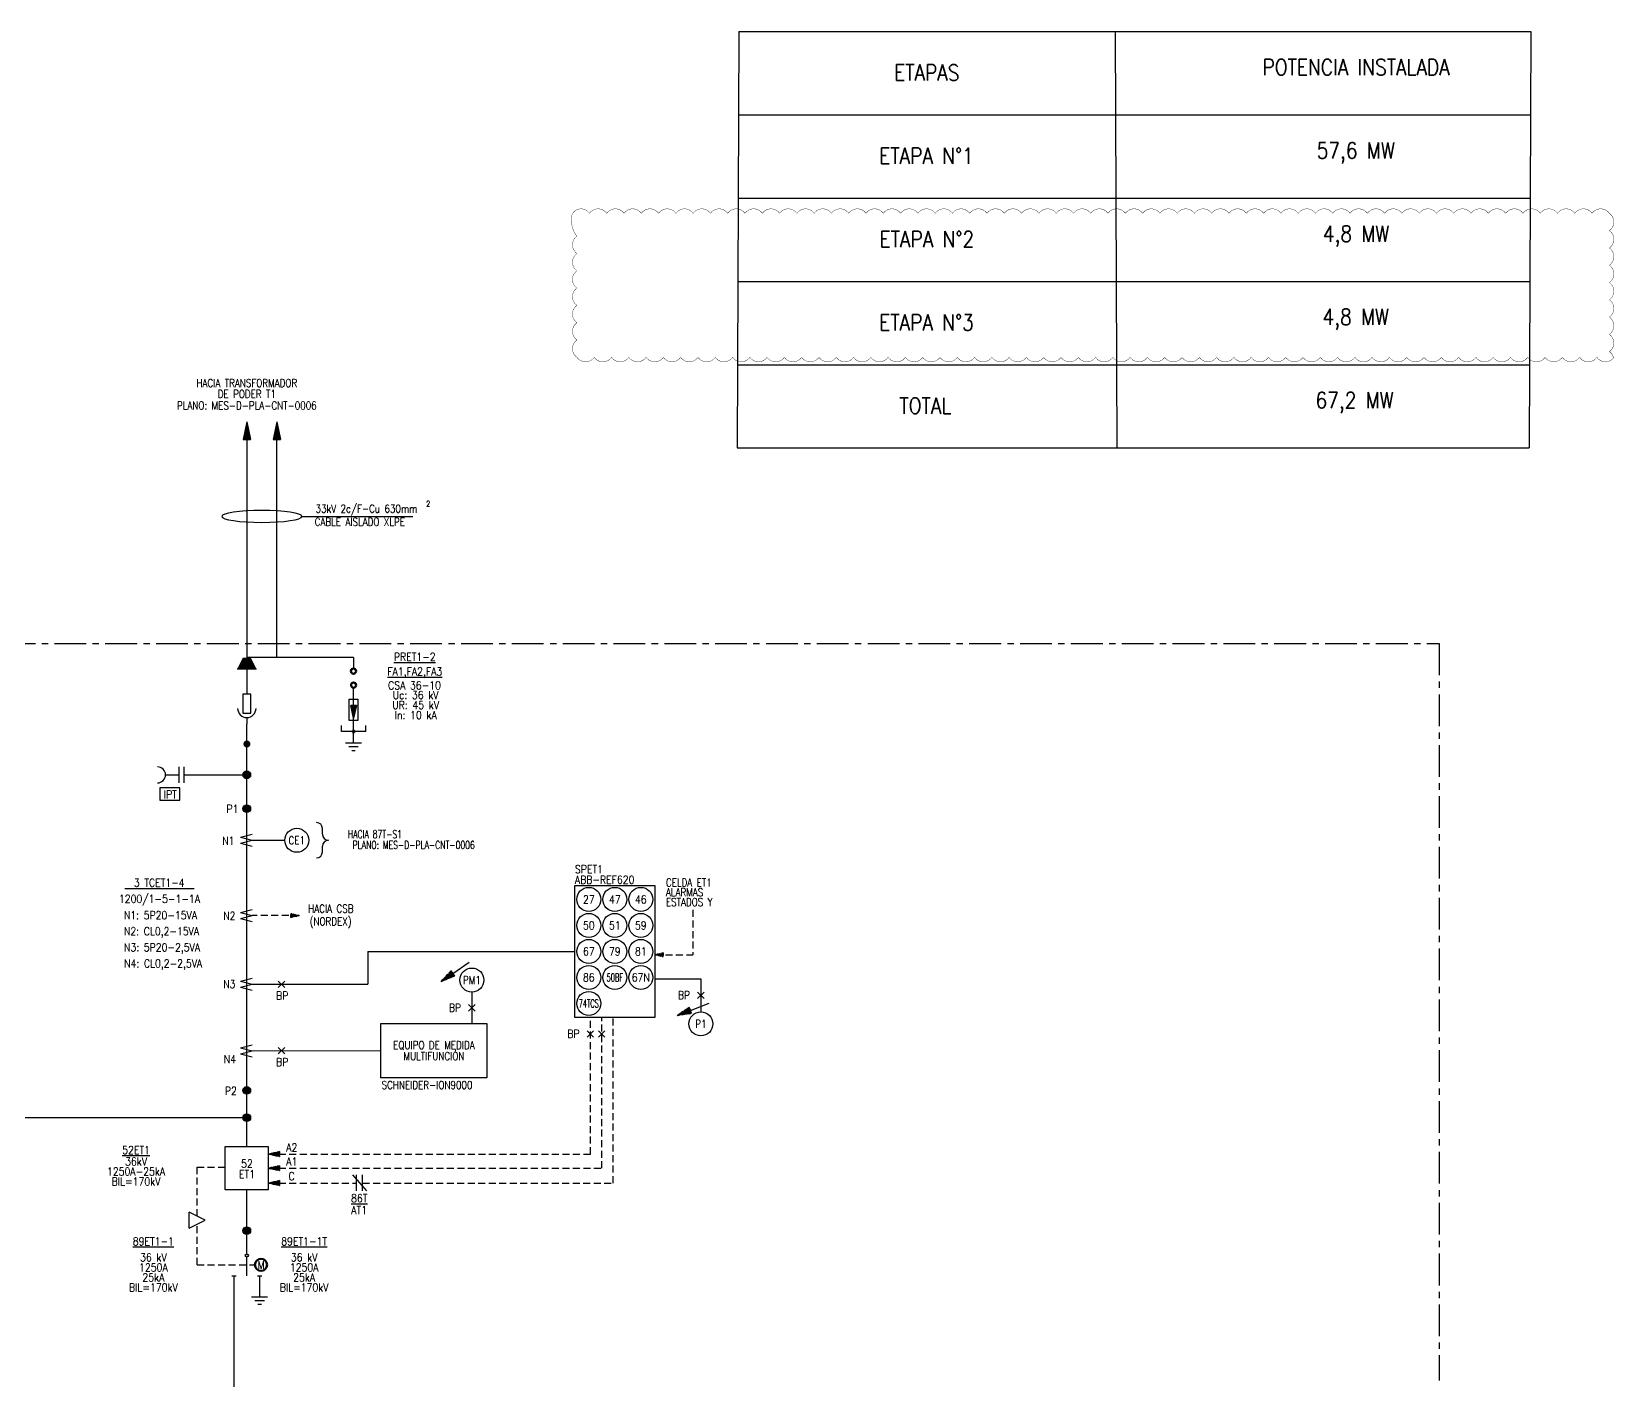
# Model space of a CAD drawing. Header units: millimetres. Extents: x 235400 to 236044, y 101874 to 102499.
# Drawn here: x 235648.7 to 236044.2, y 102162.5 to 102499.4 of the extents above; entities that cross this region are included whole.
import ezdxf
from ezdxf.enums import TextEntityAlignment as Align

# ---------------------------------------------------------------- set-up
doc = ezdxf.new("R2010")
doc.units = ezdxf.units.MM
doc.linetypes.add('CENTER', pattern=[50.8, 31.75, -6.35, 6.35, -6.35])
doc.linetypes.add('HIDDEN', pattern=[0.375, 0.25, -0.125])
for name, color, linetype in [('01-Formato', 4, 'Continuous'), ('02 TITULOS', 3, 'Continuous'), ('03 TEXTOS', 7, 'Continuous'), ('2', 2, 'Continuous'), ('Cable', 1, 'Continuous'), ('DATOS', 3, 'Continuous'), ('E-Nivel-066Kv', 52, 'Continuous'), ('EL-Simbolos', 3, 'Continuous'), ('SEÑAL', 1, 'HIDDEN'), ('T-Perímetros', 7, 'Continuous'), ('TEXTO 1', 1, 'Continuous')]:
    doc.layers.add(name, color=color, linetype=linetype)
doc.layers.add('E_TIP', color=3, linetype='Continuous', lineweight=35)
doc.layers.add('EL-Nivel-220Kv', color=84, linetype='Continuous', lineweight=60)
doc.styles.add('ROMANS', font='romans.shx', dxfattribs={"width": 0.8, "height": 2})

# ---------------------------------------------------------------- blocks, each defined once
blk = doc.blocks.new('Flecha')
blk.add_hatch(color=256).paths.add_polyline_path([(0, 1.66), (-0.36, 0), (0.36, 0)])
for p, q in [((0, 1.66), (-0.36, 0)), ((0, 1.66), (0.36, 0)), ((-0.36, 0), (0.36, 0))]:
    blk.add_line(p, q)
blk = doc.blocks.new('InterruptorUni')
blk.add_lwpolyline([(-7.67, -7.92), (7.33, -7.92), (7.33, 7.08), (-7.67, 7.08)], close=True)

msp = doc.modelspace()

# ---------------------------------------------------------------- hatches: boundary and pattern name
at = {"linetype": 'HIDDEN', "ltscale": 2.5}
for points in [[(235715.57, 102278.57), (235713.45, 102278.1), (235713.45, 102279.02)], [(235715.57, 102278.57), (235713.45, 102278.1), (235713.45, 102279.02)], [(235804.41, 102268.77), (235806.53, 102269.24), (235806.53, 102268.32)], [(235707.83, 102218.98), (235710.66, 102219.6), (235710.66, 102218.37)], [(235707.83, 102215.46), (235710.66, 102216.08), (235710.66, 102214.85)], [(235707.83, 102211.74), (235710.66, 102212.37), (235710.66, 102211.14)]]:
    msp.add_hatch(color=1, dxfattribs=at).paths.add_polyline_path(points)
at = {"layer": 'EL-Simbolos'}
h = msp.add_hatch(color=256, dxfattribs=at)
h.dxf.hatch_style = 1
h.paths.add_polyline_path([(235703.43, 102343.03), (235701.49, 102343.03), (235700.01, 102340.08), (235704.9, 102340.08)])
msp.add_hatch(color=256, dxfattribs=at).paths.add_polyline_path([(235729.14, 102327.85), (235729.84, 102331.05), (235728.45, 102331.05)])
h = msp.add_hatch(color=256, dxfattribs=at)
h.dxf.hatch_style = 1
edge = h.paths.add_edge_path()
edge.add_arc((235702.48, 102321.43), 0.886, -180, 180, ccw=False)
h = msp.add_hatch(color=256, dxfattribs=at)
h.dxf.hatch_style = 1
h.paths.add_polyline_path([(235701.5, 102313.72), (235703.42, 102313.72, -1)])
h.paths.add_polyline_path([(235703.42, 102313.72), (235701.5, 102313.72, -1)])
h = msp.add_hatch(color=256, dxfattribs=at)
h.dxf.hatch_style = 1
h.paths.add_polyline_path([(235701.5, 102305.26), (235703.42, 102305.26, -1)])
h.paths.add_polyline_path([(235703.42, 102305.26), (235701.5, 102305.26, -1)])
h = msp.add_hatch(color=256, dxfattribs=at)
h.dxf.hatch_style = 1
h.paths.add_polyline_path([(235701.5, 102234.89), (235703.42, 102234.89, -1)])
h.paths.add_polyline_path([(235703.42, 102234.89), (235701.5, 102234.89, -1)])
h = msp.add_hatch(color=256, dxfattribs=at)
h.dxf.hatch_style = 1
h.paths.add_polyline_path([(235701.5, 102228.09), (235703.42, 102228.09, -1)])
h.paths.add_polyline_path([(235703.42, 102228.09), (235701.5, 102228.09, -1)])
h = msp.add_hatch(color=256, dxfattribs=at)
h.dxf.hatch_style = 1
h.paths.add_polyline_path([(235701.5, 102199.86), (235703.42, 102199.86, -1)])
h.paths.add_polyline_path([(235703.42, 102199.86), (235701.5, 102199.86, -1)])
at = {"layer": 'SEÑAL', "linetype": 'HIDDEN', "ltscale": 2.5}
for points in [[(235750.99, 102262.1), (235754.34, 102263.46), (235753.47, 102264.73)], [(235809.98, 102253.62), (235813.56, 102254.16), (235813.01, 102255.59)]]:
    msp.add_hatch(color=1, dxfattribs=at).paths.add_polyline_path(points)

# ---------------------------------------------------------------- linework, layer by layer
at = {"color": 1, "linetype": 'HIDDEN', "ltscale": 2.5}
for points in [[(235715.57, 102278.57), (235713.45, 102278.1), (235713.45, 102279.02), (235715.57, 102278.57)], [(235713.45, 102278.1), (235715.57, 102278.57), (235713.45, 102279.02), (235713.45, 102278.1)], [(235715.57, 102278.57), (235713.45, 102278.1), (235713.45, 102279.02), (235715.57, 102278.57)], [(235713.45, 102278.1), (235715.57, 102278.57), (235713.45, 102279.02), (235713.45, 102278.1)], [(235804.41, 102268.77), (235806.53, 102269.24), (235806.53, 102268.32), (235804.41, 102268.77)], [(235806.53, 102269.24), (235804.41, 102268.77), (235806.53, 102268.32), (235806.53, 102269.24)], [(235707.83, 102218.98), (235710.66, 102219.6), (235710.66, 102218.37), (235707.83, 102218.98)], [(235710.66, 102219.6), (235707.83, 102218.98), (235710.66, 102218.37), (235710.66, 102219.6)], [(235707.83, 102215.46), (235710.66, 102216.08), (235710.66, 102214.85), (235707.83, 102215.46)], [(235710.66, 102216.08), (235707.83, 102215.46), (235710.66, 102214.85), (235710.66, 102216.08)], [(235707.83, 102211.74), (235710.66, 102212.37), (235710.66, 102211.14), (235707.83, 102211.74)], [(235710.66, 102212.37), (235707.83, 102211.74), (235710.66, 102211.14), (235710.66, 102212.37)]]:
    msp.add_lwpolyline(points, dxfattribs=at)
at = {"layer": '01-Formato'}
for p, q in [((235721.36, 102298.87), (235721.36, 102300.3)), ((235721.36, 102294.45), (235721.36, 102295.88))]:
    msp.add_line(p, q, dxfattribs=at)
for centre, start, end in [((235719.86, 102300.3), 0, 90), ((235722.86, 102298.87), 180, 270), ((235719.86, 102294.45), 270, 0), ((235722.86, 102295.88), 90, 180)]:
    msp.add_arc(centre, 1.5, start, end, dxfattribs=at)
at = {"layer": '02 TITULOS'}
msp.add_line((235672.01, 102285.35), (235689.32, 102285.35), dxfattribs=at)
at = {"layer": '2', "color": 6, "linetype": 'Continuous', "const_width": 0.09}
for points in [[(235826.94, 102453.99, 0.520567), (235822.62, 102453.99, 0.520567), (235818.3, 102453.99, 0.520567), (235813.98, 102453.99, 0.520567), (235809.66, 102453.99, 0.520567), (235805.35, 102453.99, 0.520567), (235801.03, 102453.99, 0.520567), (235796.71, 102453.99, 0.520567), (235792.39, 102453.99, 0.520567), (235788.07, 102453.99, 0.876496), (235783.6, 102451.82)], [(235870.14, 102453.99, 0.520567), (235865.82, 102453.99, 0.520567), (235861.5, 102453.99, 0.520567), (235857.18, 102453.99, 0.520567), (235852.86, 102453.99, 0.520567), (235848.54, 102453.99, 0.520567), (235844.22, 102453.99, 0.520567), (235839.9, 102453.99, 0.520567), (235835.58, 102453.99, 0.520567), (235831.26, 102453.99, 0.520567), (235826.94, 102453.99)], [(235891.73, 102453.99, 0.520567), (235887.41, 102453.99, 0.520567), (235883.09, 102453.99, 0.520567), (235878.78, 102453.99, 0.520567), (235874.46, 102453.99, 0.520567), (235870.14, 102453.99)], [(235934.93, 102453.99, 0.520567), (235930.61, 102453.99, 0.520567), (235926.29, 102453.99, 0.520567), (235921.97, 102453.99, 0.520567), (235917.65, 102453.99, 0.520567), (235913.33, 102453.99, 0.520567), (235909.01, 102453.99, 0.520567), (235904.69, 102453.99, 0.520567), (235900.37, 102453.99, 0.520567), (235896.05, 102453.99, 0.520567), (235891.73, 102453.99)], [(235978.12, 102453.99, 0.520567), (235973.8, 102453.99, 0.520567), (235969.48, 102453.99, 0.520567), (235965.16, 102453.99, 0.520567), (235960.84, 102453.99, 0.520567), (235956.53, 102453.99, 0.520567), (235952.21, 102453.99, 0.520567), (235947.89, 102453.99, 0.520567), (235943.57, 102453.99, 0.520567), (235939.25, 102453.99, 0.520567), (235934.93, 102453.99)], [(236004.04, 102453.99, 0.520567), (235999.72, 102453.99, 0.520567), (235995.4, 102453.99, 0.520567), (235991.08, 102453.99, 0.520567), (235986.76, 102453.99, 0.520567), (235982.44, 102453.99, 0.520567), (235978.12, 102453.99, 0.520567), (235973.8, 102453.99, 0.520567), (235969.48, 102453.99, 0.520567), (235965.16, 102453.99, 0.520567), (235960.84, 102453.99)], [(236029.96, 102453.99, 0.520567), (236025.64, 102453.99, 0.520567), (236021.32, 102453.99, 0.520567), (236017, 102453.99, 0.520567), (236012.68, 102453.99, 0.520567), (236008.36, 102453.99, 0.520567), (236004.04, 102453.99, 0.520567), (235999.72, 102453.99, 0.520567), (235995.4, 102453.99, 0.520567), (235991.08, 102453.99, 0.520567), (235986.76, 102453.99)], [(236042.91, 102453.99, 0.520567), (236038.59, 102453.99, 0.520567), (236034.27, 102453.99, 0.520567), (236029.96, 102453.99)], [(236043.97, 102417.85, 0.187214), (236042.91, 102419.44, 0.520567), (236042.91, 102423.75, 0.520567), (236042.91, 102428.07, 0.520567), (236042.91, 102432.39, 0.520567), (236042.91, 102436.71, 0.520567), (236042.91, 102441.03, 0.520567), (236042.91, 102445.35, 0.520567), (236042.91, 102449.67, 0.520567), (236042.91, 102453.99)], [(235783.6, 102451.82, 0.161941), (235784.95, 102448.27, 0.520567), (235784.95, 102443.95, 0.520567), (235784.95, 102439.63, 0.520567), (235784.95, 102435.31, 0.520567), (235784.95, 102430.99, 0.520567), (235784.95, 102426.67, 0.520567), (235784.95, 102422.35, 0.520567), (235784.95, 102418.03)], [(235784.95, 102418.03, 0.520567), (235789.27, 102418.03, 0.520567), (235793.59, 102418.03, 0.520567), (235797.91, 102418.03, 0.520567), (235802.23, 102418.03)], [(235802.23, 102418.03, 0.520567), (235806.54, 102418.03, 0.520567), (235810.86, 102418.03, 0.520567), (235815.18, 102418.03, 0.520567), (235819.5, 102418.03, 0.520567), (235823.82, 102418.03, 0.520567), (235828.14, 102418.03, 0.520567), (235832.46, 102418.03, 0.520567), (235836.78, 102418.03, 0.520567), (235841.1, 102418.03, 0.520567), (235845.42, 102418.03)], [(235828.14, 102418.03, 0.520567), (235832.46, 102418.03, 0.520567), (235836.78, 102418.03, 0.520567), (235841.1, 102418.03, 0.520567), (235845.42, 102418.03, 0.520567), (235849.74, 102418.03, 0.520567), (235854.06, 102418.03, 0.520567), (235858.38, 102418.03, 0.520567), (235862.7, 102418.03, 0.520567), (235867.02, 102418.03, 0.520567), (235871.34, 102418.03)], [(235854.06, 102418.03, 0.520567), (235858.38, 102418.03, 0.520567), (235862.7, 102418.03, 0.520567), (235867.02, 102418.03, 0.520567), (235871.34, 102418.03, 0.520567), (235875.66, 102418.03, 0.520567), (235879.97, 102418.03, 0.520567), (235884.29, 102418.03, 0.520567), (235888.61, 102418.03, 0.520567), (235892.93, 102418.03, 0.520567), (235897.25, 102418.03)], [(235897.25, 102418.03, 0.520567), (235901.57, 102418.03, 0.520567), (235905.89, 102418.03, 0.520567), (235910.21, 102418.03, 0.520567), (235914.53, 102418.03, 0.520567), (235918.85, 102418.03, 0.520567), (235923.17, 102418.03, 0.520567), (235927.49, 102418.03, 0.520567), (235931.81, 102418.03, 0.520567), (235936.13, 102418.03, 0.520567), (235940.45, 102418.03)], [(235940.45, 102418.03, 0.520567), (235944.77, 102418.03, 0.520567), (235949.09, 102418.03, 0.520567), (235953.4, 102418.03, 0.520567), (235957.72, 102418.03, 0.520567), (235962.04, 102418.03)], [(235962.04, 102418.03, 0.520567), (235966.36, 102418.03, 0.520567), (235970.68, 102418.03, 0.520567), (235975, 102418.03, 0.520567), (235979.32, 102418.03, 0.520567), (235983.64, 102418.03, 0.520567), (235987.96, 102418.03, 0.520567), (235992.28, 102418.03, 0.520567), (235996.6, 102418.03, 0.520567), (236000.92, 102418.03, 0.520567), (236005.24, 102418.03)], [(236005.24, 102418.03, 0.520567), (236009.56, 102418.03, 0.520567), (236013.88, 102418.03, 0.520567), (236018.2, 102418.03, 0.520567), (236022.52, 102418.03, 0.520567), (236026.84, 102418.03, 0.520567), (236031.15, 102418.03, 0.520567), (236035.47, 102418.03, 0.520567), (236039.79, 102418.03, 0.520567), (236044.11, 102418.03)]]:
    msp.add_lwpolyline(points, format="xyb", dxfattribs=at)
at = {"layer": 'Cable', "linetype": 'ByBlock'}
for p, q in [((235825.43, 102499.38), (235824.96, 102395.38)), ((235825.43, 102499.38), (236023.3, 102499.38)), ((235919.44, 102499.38), (235919.85, 102395.38)), ((236023.3, 102499.38), (236022.9, 102395.38)), ((235825.33, 102478.58), (236023.27, 102478.58)), ((235825.24, 102457.78), (236023.18, 102457.78)), ((235825.14, 102436.98), (236023.09, 102436.98)), ((235825.05, 102416.18), (236022.99, 102416.18)), ((235824.96, 102395.38), (236022.9, 102395.38)), ((235732.71, 102269.61), (235732.72, 102261.42)), ((235804.41, 102262.77), (235815.91, 102262.77)), ((235815.91, 102262.77), (235815.91, 102254.51)), ((235758.7, 102259.46), (235758.7, 102251.57))]:
    msp.add_line(p, q, dxfattribs=at)
at = {"layer": 'Cable'}
msp.add_line((235716.21, 102378.29), (235743.92, 102378.29), dxfattribs=at)
at = {"layer": 'Cable', "ltscale": 0.25}
for p, q in [((235703.8, 102297.37), (235711.94, 102297.37)), ((235732.71, 102269.61), (235784.41, 102269.61)), ((235703.8, 102261.39), (235732.72, 102261.42)), ((235703.8, 102244.8), (235735.96, 102244.82))]:
    msp.add_line(p, q, dxfattribs=at)
at = {"layer": 'Cable', "extrusion": (0, 0, -1)}
msp.add_ellipse((235706.21, 102378.29), major_axis=(10, 0), ratio=0.15, dxfattribs=at)
at = {"layer": 'E-Nivel-066Kv', "ltscale": 0.25}
for p, q in [((235702.46, 102397.6), (235702.46, 102333.88)), ((235729.1, 102343.07), (235729.1, 102340.29)), ((235702.46, 102220.83), (235702.46, 102326.42))]:
    msp.add_line(p, q, dxfattribs=at)
at = {"layer": 'E-Nivel-066Kv'}
for p, q in [((235709.96, 102343.04), (235709.96, 102397.49)), ((235729.1, 102343.07), (235702.46, 102343.04)), ((235709.96, 102343.04), (235702.46, 102343.04)), ((235729.14, 102332.65), (235729.14, 102335.49)), ((235729.14, 102327.32), (235729.14, 102332.65)), ((235729.14, 102321.64), (235729.14, 102327.32)), ((235624.84, 102228.09), (235702.46, 102228.09))]:
    msp.add_line(p, q, dxfattribs=at)
at = {"layer": 'E-Nivel-066Kv', "lineweight": 30}
for p, q in [((235702.46, 102194.05), (235702.46, 102210.08)), ((235702.46, 102188.53), (235702.46, 102193.26)), ((235699.26, 102150.6), (235699.26, 102188.53)), ((235705.66, 102188.53), (235705.66, 102183.27))]:
    msp.add_line(p, q, dxfattribs=at)
at = {"layer": 'E-Nivel-066Kv'}
for points in [[(235682.14, 102313.72), (235685.59, 102313.72)], [(235686.79, 102313.72), (235702.46, 102313.72)]]:
    msp.add_lwpolyline(points, dxfattribs=at)
at = {"layer": 'E-Nivel-066Kv', "lineweight": 30}
for points in [[(235698.72, 102188.53), (235699.8, 102188.53)], [(235705.12, 102188.53), (235706.2, 102188.53)]]:
    msp.add_lwpolyline(points, dxfattribs=at)
msp.add_circle((235702.46, 102193.65), 0.393, dxfattribs=at)
at = {"layer": 'E_TIP', "linetype": 'ByBlock'}
msp.add_line((235722.5, 102297.38), (235722.5, 102297.38), dxfattribs=at)
at = {"layer": 'EL-Nivel-220Kv', "flags": 128}
msp.add_lwpolyline([(235729.14, 102324.34, 1), (235729.14, 102324.79, 1)], format="xyb", close=True, dxfattribs=at)
at = {"layer": 'EL-Nivel-220Kv'}
for centre in [(235729.1, 102339.64), (235729.14, 102336.14)]:
    msp.add_circle(centre, 0.649, dxfattribs=at)
at = {"layer": 'EL-Simbolos'}
for p, q in [((235704.9, 102340.08), (235700.01, 102340.08)), ((235703.43, 102329.15), (235703.43, 102333.88)), ((235730.22, 102332.65), (235730.22, 102327.32)), ((235726.14, 102324.57), (235726.14, 102326.07)), ((235732.21, 102324.57), (235732.21, 102326.07)), ((235732.21, 102324.57), (235726.14, 102324.57)), ((235731.14, 102321.64), (235727.14, 102321.64)), ((235730.31, 102320.69), (235727.96, 102320.69)), ((235729.57, 102319.74), (235728.7, 102319.74)), ((235700.88, 102298.13), (235703.8, 102298.88)), ((235700.88, 102298.13), (235703.8, 102297.37)), ((235700.88, 102296.62), (235703.8, 102297.37)), ((235700.88, 102296.62), (235703.8, 102295.87)), ((235700.88, 102279.32), (235703.8, 102280.07)), ((235700.88, 102279.32), (235703.8, 102278.57)), ((235700.88, 102277.82), (235703.8, 102278.57)), ((235700.88, 102277.82), (235703.8, 102277.07)), ((235700.88, 102262.14), (235703.8, 102262.9)), ((235700.88, 102262.14), (235703.8, 102261.39)), ((235700.88, 102260.64), (235703.8, 102261.39)), ((235700.88, 102260.64), (235703.8, 102259.89)), ((235710.32, 102260.59), (235711.93, 102262.2)), ((235711.93, 102260.59), (235710.32, 102262.2)), ((235815.1, 102259.45), (235816.72, 102257.83)), ((235816.72, 102259.45), (235815.1, 102257.83)), ((235757.89, 102256.33), (235759.51, 102254.71)), ((235759.51, 102256.33), (235757.89, 102254.71)), ((235787.49, 102249.8), (235789.11, 102248.19)), ((235789.11, 102249.8), (235787.49, 102248.19)), ((235790.32, 102249.8), (235791.94, 102248.19)), ((235791.94, 102249.8), (235790.32, 102248.19)), ((235700.88, 102245.56), (235703.8, 102246.31)), ((235700.88, 102245.56), (235703.8, 102244.8)), ((235700.88, 102244.05), (235703.8, 102244.8)), ((235700.88, 102244.05), (235703.8, 102243.3)), ((235710.32, 102244), (235711.93, 102245.61)), ((235711.93, 102244), (235710.32, 102245.61)), ((235692.04, 102202.5), (235688.04, 102204.5)), ((235688.04, 102200.5), (235692.04, 102202.5))]:
    msp.add_line(p, q, dxfattribs=at)
at = {"layer": 'EL-Simbolos', "ltscale": 0.25}
msp.add_line((235702.46, 102328.02), (235702.46, 102326.42), dxfattribs=at)
at = {"layer": 'EL-Simbolos', "lineweight": 30}
for p, q in [((235707.66, 102183.27), (235703.66, 102183.27)), ((235706.84, 102182.32), (235704.48, 102182.32)), ((235706.09, 102181.37), (235705.22, 102181.37))]:
    msp.add_line(p, q, dxfattribs=at)
at = {"layer": 'EL-Simbolos'}
for points in [[(235703.43, 102333.88), (235701.49, 102333.88), (235701.49, 102329.15), (235703.43, 102329.15)], [(235730.22, 102327.32), (235728.05, 102327.32), (235728.05, 102332.65), (235730.22, 102332.65)], [(235784.41, 102286.11), (235804.41, 102286.11), (235804.41, 102253.11), (235784.41, 102253.11)], [(235735.97, 102251.57), (235762.47, 102251.57), (235762.47, 102238.07), (235735.97, 102238.07)]]:
    msp.add_lwpolyline(points, close=True, dxfattribs=at)
for points in [[(235729.14, 102327.85), (235729.84, 102331.05), (235728.45, 102331.05), (235729.14, 102327.85)], [(235729.84, 102331.05), (235729.14, 102327.85), (235728.45, 102331.05), (235729.84, 102331.05)], [(235685.59, 102311.72), (235685.59, 102315.72)], [(235686.79, 102311.72), (235686.79, 102315.72)], [(235688.04, 102200.5), (235688.04, 102204.5)]]:
    msp.add_lwpolyline(points, dxfattribs=at)
at = {"layer": 'EL-Simbolos', "color": 1}
msp.add_lwpolyline([(235680.76, 102307.41), (235685.7, 102307.41), (235685.7, 102310.5), (235680.76, 102310.5)], close=True, dxfattribs=at)
at = {"layer": 'EL-Simbolos'}
for centre, radius in [((235702.46, 102313.72), 0.96), ((235702.46, 102305.26), 0.96), ((235714.94, 102297.37), 3), ((235787.91, 102282.61), 3), ((235794.41, 102282.61), 3), ((235800.91, 102282.61), 3), ((235787.91, 102276.11), 3), ((235794.41, 102276.11), 3), ((235800.91, 102276.11), 3), ((235787.91, 102269.61), 3), ((235794.41, 102269.61), 3), ((235800.91, 102269.61), 3), ((235758.7, 102262.46), 3), ((235787.91, 102263.11), 3), ((235794.41, 102263.11), 3), ((235800.91, 102263.11), 3), ((235787.91, 102256.61), 3), ((235815.91, 102251.51), 3), ((235702.46, 102234.89), 0.96), ((235702.46, 102228.09), 0.96), ((235702.46, 102199.86), 0.96)]:
    msp.add_circle(centre, radius, dxfattribs=at)
at = {"layer": 'EL-Simbolos', "lineweight": 50}
msp.add_circle((235706.01, 102191.32), 1.51, dxfattribs=at)
at = {"layer": 'EL-Simbolos'}
for centre, radius, start, end in [((235702.46, 102330.32), 2.3, 180, 0), ((235680.14, 102313.72), 2, 270, 90)]:
    msp.add_arc(centre, radius, start, end, dxfattribs=at)
at = {"layer": 'SEÑAL', "color": 1, "linetype": 'HIDDEN', "ltscale": 7}
for p, q in [((235715.57, 102278.57), (235703.8, 102278.57)), ((235813.93, 102279.96), (235813.93, 102268.77)), ((235804.41, 102268.77), (235813.93, 102268.77)), ((235788.3, 102218.98), (235788.3, 102253.11)), ((235791.13, 102215.46), (235791.13, 102253.11)), ((235793.97, 102211.74), (235793.97, 102253.11)), ((235707.83, 102218.98), (235788.3, 102218.98)), ((235690.04, 102215.71), (235697.08, 102215.71)), ((235690.04, 102203.5), (235690.04, 102215.71)), ((235707.83, 102215.46), (235791.13, 102215.46)), ((235707.83, 102211.74), (235729.9, 102211.74)), ((235731.4, 102211.74), (235793.97, 102211.74)), ((235690.04, 102191.32), (235690.04, 102201.5)), ((235690.04, 102191.32), (235704.5, 102191.32))]:
    msp.add_line(p, q, dxfattribs=at)
at = {"layer": 'SEÑAL', "linetype": 'ByBlock'}
for p, q in [((235728.9, 102213.84), (235732.4, 102209.81)), ((235729.9, 102209.81), (235729.9, 102213.84)), ((235731.4, 102209.81), (235731.4, 102213.84))]:
    msp.add_line(p, q, dxfattribs=at)
at = {"layer": 'SEÑAL', "color": 1, "linetype": 'HIDDEN', "ltscale": 2.5}
for points in [[(235750.99, 102262.1), (235754.34, 102263.46), (235753.47, 102264.73), (235750.99, 102262.1)], [(235754.34, 102263.46), (235750.99, 102262.1), (235753.47, 102264.73), (235754.34, 102263.46)], [(235809.98, 102253.62), (235813.56, 102254.16), (235813.01, 102255.59), (235809.98, 102253.62)], [(235813.56, 102254.16), (235809.98, 102253.62), (235813.01, 102255.59), (235813.56, 102254.16)]]:
    msp.add_lwpolyline(points, dxfattribs=at)
at = {"layer": 'T-Perímetros', "color": 1, "linetype": 'CENTER', "ltscale": 0.25}
for p, q in [((235400.39, 102346.53), (236000.39, 102346.53)), ((236000.39, 102346.53), (236000.39, 102162.46))]:
    msp.add_line(p, q, dxfattribs=at)
at = {"layer": 'TEXTO 1', "linetype": 'ByBlock'}
for p, q in [((235753.91, 102264.09), (235758.04, 102266.91)), ((235813.28, 102254.88), (235817.96, 102256.65))]:
    msp.add_line(p, q, dxfattribs=at)

# ---------------------------------------------------------------- block references
at = {"layer": 'E-Nivel-066Kv', "ltscale": 0.25, "xscale": 2.638263589299078, "yscale": 2.638263589299078, "zscale": 2.638263589299078}
for p in [(235702.46, 102397.49), (235709.96, 102397.49)]:
    msp.add_blockref('Flecha', p, dxfattribs=at)
at = {"layer": 'EL-Simbolos', "xscale": -0.7166572295117981, "yscale": 0.7166572295117981, "zscale": 0.7166572295117981, "rotation": 180}
msp.add_blockref('InterruptorUni', (235702.58, 102215.16), dxfattribs=at)

# ---------------------------------------------------------------- texts
at = {"layer": '02 TITULOS', "style": 'ROMANS'}
for s, width, p in [('HACIA TRANSFORMADOR', 0.8, (235702.46, 102410.6)), ('DE PODER T1', 0.8, (235702.46, 102407.87)), ('PLANO: MES-D-PLA-CNT-0006', 0.8, (235702.46, 102404.99)), ('HACIA 87T-S1', 0.7, (235734.48, 102297.9)), ('PLANO: MES-D-PLA-CNT-0006', 0.7, (235744.16, 102295.2)), ('%%U89ET1-1', 0.85, (235679.11, 102196.18)), ('%%U89ET1-1T', 0.85, (235716.78, 102196.18))]:
    msp.add_text(s, height=2, dxfattribs=dict(at, width=width)).set_placement(p, align=Align.CENTER)
at = {"layer": '02 TITULOS', "style": 'ROMANS', "width": 0.85}
msp.add_text('3 TCET1-4', height=2, dxfattribs=at).set_placement((235680.57, 102286.77), align=Align.MIDDLE_CENTER)
at = {"layer": '03 TEXTOS', "style": 'ROMANS', "width": 0.85}
for s, height, p in [('POTENCIA INSTALADA', 4, (235979.64, 102488.5)), ('ETAPAS', 4, (235872.38, 102487.14)), ('ETAPA N°1', 4, (235872.29, 102466.34)), ('57,6 MW', 4, (235979.55, 102467.7)), ('ETAPA N°2', 4, (235872.38, 102445.54)), ('4,8 MW', 4, (235979.64, 102446.9)), ('ETAPA N°3', 4, (235872.29, 102424.74)), ('4,8 MW', 4, (235979.55, 102426.1)), ('67,2 MW', 4, (235979.27, 102405.3)), ('TOTAL', 4, (235872, 102403.94)), ('CSA 36-10', 2, (235744.36, 102335.07)), ('Uc: 36 kV', 2, (235744.64, 102332.66)), ('UR: 45 kV', 2, (235744.64, 102330.16)), ('In: 10 kA', 2, (235744.64, 102327.66)), ('BP', 2, (235711.3, 102257.57)), ('BP', 2, (235811.69, 102257.68)), ('BP', 2, (235754.48, 102254.55)), ('BP', 2, (235784.08, 102248.03)), ('BP', 2, (235711.3, 102240.98)), ('1250A-25kA', 2, (235674.78, 102213.63)), ('36kV', 2, (235674.78, 102216.13)), ('ET1', 2, (235702.49, 102212.94)), ('52', 2, (235702.49, 102215.6)), ('BIL=170kV', 2, (235674.78, 102211.13)), ('1250A', 2, (235679.11, 102189.68)), ('36 kV', 2, (235679.11, 102192.18)), ('1250A', 2, (235716.78, 102189.68)), ('36 kV', 2, (235716.78, 102192.18)), ('25kA', 2, (235679.11, 102187.18)), ('25kA', 2, (235716.78, 102187.18)), ('BIL=170kV', 2, (235679.11, 102184.68)), ('BIL=170kV', 2, (235716.78, 102184.68))]:
    msp.add_text(s, height=height, dxfattribs=at).set_placement(p, align=Align.CENTER)
at = {"layer": '03 TEXTOS', "style": 'ROMANS'}
for s, height, width, p in [('33kV 2c/F-Cu 630mm', 2, 0.8, (235732.36, 102380.21)), ('2', 1.4, 0.8, (235747.78, 102381.43)), ('CABLE AISLADO XLPE', 2, 0.8, (235730.69, 102376.92)), ('N1', 2, 0.85, (235697.83, 102297.25)), ('CE1', 2, 0.8, (235714.94, 102297.37)), ('1200/1-5-1-1A', 2, 0.85, (235680.63, 102282.75)), ('27', 2, 0.85, (235787.91, 102282.61)), ('47', 2, 0.85, (235794.41, 102282.61)), ('46', 2, 0.85, (235800.91, 102282.61)), ('N1: 5P20-15VA', 2, 0.85, (235680.88, 102278.66)), ('N2', 2, 0.85, (235698.08, 102278.53)), ('HACIA CSB', 2, 0.8, (235723.46, 102280.29)), ('(NORDEX)', 2, 0.8, (235723.4, 102277.12)), ('N2: CL0,2-15VA', 2, 0.85, (235681.16, 102274.65)), ('50', 2, 0.85, (235787.91, 102276.11)), ('51', 2, 0.85, (235794.41, 102276.11)), ('59', 2, 0.85, (235800.91, 102276.11)), ('N3: 5P20-2,5VA', 2, 0.85, (235681.28, 102270.62)), ('67', 2, 0.85, (235787.91, 102269.61)), ('79', 2, 0.85, (235794.41, 102269.61)), ('81', 2, 0.85, (235800.91, 102269.61)), ('N4: CL0,2-2,5VA', 2, 0.85, (235681.56, 102266.6)), ('N3', 2, 0.85, (235698.08, 102261.44)), ('PM1', 2, 0.8, (235758.7, 102262.46)), ('86', 2, 0.85, (235787.91, 102263.11)), ('50BF', 2, 0.6, (235794.41, 102263.11)), ('67N', 2, 0.85, (235800.91, 102263.11)), ('74TCS', 2, 0.6, (235787.91, 102256.61)), ('P1', 2, 0.8, (235815.91, 102251.51)), ('EQUIPO DE MEDIDA', 2, 0.8, (235749.22, 102246.2)), ('N4', 2, 0.85, (235698.23, 102242.72)), ('MULTIFUNCIÓN', 2, 0.8, (235749.22, 102243.45))]:
    msp.add_text(s, height=height, dxfattribs=dict(at, width=width)).set_placement(p, align=Align.MIDDLE_CENTER)
for s, width, p in [('SPET1 ', 0.85, (235784.45, 102290.14)), ('ABB-REF620', 0.85, (235784.45, 102287.53)), ('SCHNEIDER-ION9000', 0.8, (235736.14, 102236.23))]:
    msp.add_text(s, height=2, dxfattribs=dict(at, width=width)).set_placement(p, align=Align.MIDDLE_LEFT)
at = {"layer": '03 TEXTOS', "style": 'ROMANS', "width": 0.8}
for s, p in [('CELDA ET1', (235807.18, 102285.81)), ('ALARMAS', (235807.18, 102283.38)), ('ESTADOS Y', (235807.18, 102280.94))]:
    msp.add_text(s, height=2, dxfattribs=at).set_placement(p)
at = {"layer": '03 TEXTOS', "style": 'ROMANS', "width": 0.85}
for s, p in [('A2', (235713.7, 102219.03)), ('A1', (235713.7, 102215.51)), ('C', (235713.64, 102211.87)), ('%%U86T', (235730.55, 102206.35)), ('AT1', (235730.55, 102203.38))]:
    msp.add_text(s, height=2, dxfattribs=at).set_placement(p, align=Align.BOTTOM_CENTER)
msp.add_text('M', height=2, dxfattribs=at).set_placement((235706.01, 102191.32), align=Align.MIDDLE)
at = {"layer": 'DATOS', "style": 'ROMANS', "width": 0.85}
for s, p in [('%%UPRET1-2', (235744.43, 102342.2)), ('%%UFA1,FA2,FA3', (235744.43, 102338.53)), ('IPT', (235683.35, 102307.83)), ('%%U52ET1', (235674.78, 102219))]:
    msp.add_text(s, height=2, dxfattribs=at).set_placement(p, align=Align.CENTER)
for s, p in [('P1', (235700.36, 102304.22)), ('P2', (235699.96, 102233.78))]:
    msp.add_text(s, height=2, dxfattribs=at).set_placement(p, align=Align.RIGHT)

doc.saveas('drawing.dxf')
